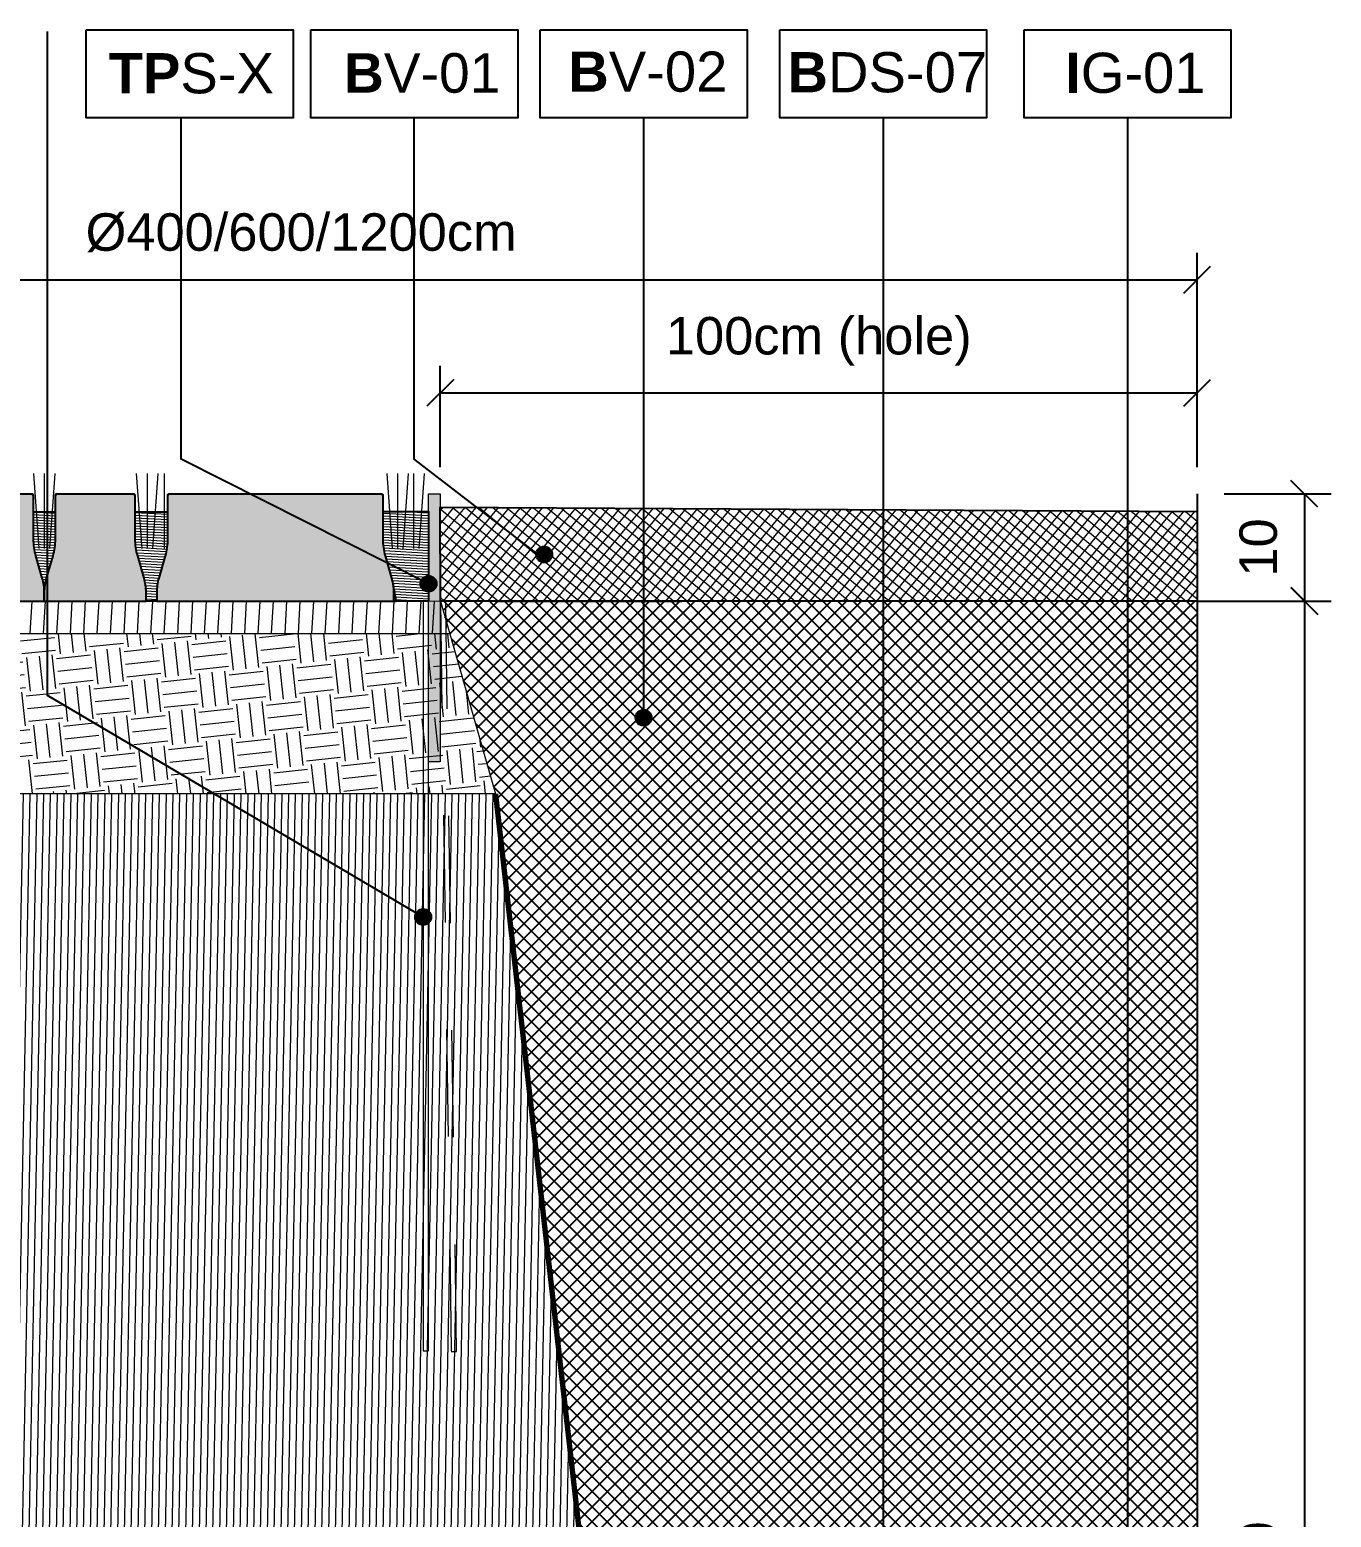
# Model space of a CAD drawing. Header units: metres. Extents: x -325 to 301, y -147 to 149.
# Drawn here: x 65.035 to 66.25, y 15.913 to 17.302 of the extents above; entities that cross this region are included whole.
import ezdxf

# ---------------------------------------------------------------- set-up
doc = ezdxf.new("R2010")
doc.units = ezdxf.units.M
doc.linetypes.add('ACAD_ISO03W100', pattern=[30, 12, -18])
doc.linetypes.add('DASH_1', pattern=[0.4, 0.1, -0.3])
doc.layers.get('Defpoints').update_dxf_attribs({"lineweight": 13})
doc.layers.add('-aux', color=50, linetype='Continuous', plot=False)
doc.layers.add('0-TX-1_25', color=7, linetype='Continuous', true_color=0x3f4f7f)
for name, color, linetype in [('02-L-Geotextile', 32, 'Continuous'), ('1-L- kodolé', 7, 'Continuous'), ('1-SECCIÓ', 1, 'Continuous'), ('A-KEYPLAN_HATCH', 7, 'Continuous'), ('A_TEXT_2', 7, 'Continuous'), ('EIT_3 TR terra vegetal', 45, 'Continuous')]:
    doc.layers.add(name, color=color, linetype=linetype)
for name, color, linetype, lineweight, true_color in [('03-TR-Paviment_05_Open Joint Precast Pavements', 7, 'Continuous', 5, 0xb3b3b3), ('3- TR terra vegetal', 7, 'Continuous', 0, 0xbea68e), ('3-TR sorra granitica', 7, 'Continuous', 0, 0xf2dac9)]:
    doc.layers.add(name, color=color, linetype=linetype, lineweight=lineweight, true_color=true_color)
for name, color, linetype, lineweight in [('1-CM', 7, 'Continuous', 0), ('1-L-GESPA', 64, 'Continuous', 0), ('2-metall', 5, 'Continuous', 0), ('3-TR Seleccionat', 44, 'Continuous', 0), ('3-TR Tot-u', 37, 'Continuous', 0), ('3-TR-recebo', 252, 'Continuous', 0)]:
    doc.layers.add(name, color=color, linetype=linetype, lineweight=lineweight)
doc.styles.add('Arial_4', font='arial.ttf', dxfattribs={"height": 1.8})
doc.styles.get("Standard").update_dxf_attribs({"font": 'arial.ttf'})
doc.dimstyles.new('ISO-25', dxfattribs={"dimtxt": 0.1, "dimasz": 0.1, "dimexe": 0.1, "dimexo": 0.1, "dimgap": 0.1, "dimtad": 1, "dimdec": 0, "dimlfac": 100, "dimzin": 9, "dimtxsty": 'Standard', "dimblk": 'OBLIQUE', "dimcen": 0.1, "dimadec": 0, "dimazin": 0, "dimtfac": 1, "dimtdec": 0, "dimtmove": 0, "dimatfit": 3, "dimldrblk": 'OBLIQUE', "dimfxl": 1, "dimarcsym": 0})
pattern_1 = [(356.7506083412253, (115.2119978481984, -9.865217938672465), (0.0001417054676983827, 0.002495980681099989), [])]

# ---------------------------------------------------------------- blocks, each defined once
blk = doc.blocks.new('_Oblique')
at = {"color": 0, "lineweight": -2}
blk.add_line((-0.499999999995058, -0.4999999998130015), (0.500000000028669, 0.500000000163238), dxfattribs=at)
blk = doc.blocks.new('*D1383')
at = {"layer": '0-TX-1_25', "color": 0, "lineweight": -2, "transparency": 16777216}
for p, q in [((66.14962449542475, 16.86848977604487), (66.24960769288165, 16.86848977604487)), ((66.22460769288165, 16.86848977604487), (66.22460769288165, 16.76848948691453)), ((66.12460769288165, 16.76848948691453), (66.24960769288165, 16.76848948691453))]:
    blk.add_line(p, q, dxfattribs=at)
at = {"layer": 'Defpoints', "color": 0, "transparency": 16777216}
for p in [(66.12462449542474, 16.86848977604487), (65.4698488716235, 16.76848948691453), (66.22460769288165, 16.76848948691453)]:
    blk.add_point(p, dxfattribs=at)
at = {"layer": '0-TX-1_25', "color": 0, "lineweight": -2, "transparency": 16777216, "xscale": 0.025, "yscale": 0.025, "zscale": 0.025}
for p, rotation in [((66.22460769288165, 16.86848977604487), 90), ((66.22460769288165, 16.76848948691453), 270)]:
    blk.add_blockref('_Oblique', p, dxfattribs=dict(at, rotation=rotation))
at = {"layer": '0-TX-1_25', "color": 0, "transparency": 16777216, "insert": (66.18173763831138, 16.81848963147968), "char_height": 0.035, "attachment_point": 5, "rotation": 90}
blk.add_mtext('10', dxfattribs=at)
blk = doc.blocks.new('*D1377')
at = {"layer": '0-TX-1_25', "color": 0, "lineweight": -2, "transparency": 16777216}
for p, q in [((66.14968644550362, 16.76851358359271), (66.24966964284826, 16.76851358359271)), ((66.22466964284826, 16.76851358359271), (66.22466964284826, 14.96851387272304)), ((66.14968644539115, 14.96851387272304), (66.24966964284826, 14.96851387272304))]:
    blk.add_line(p, q, dxfattribs=at)
at = {"layer": 'Defpoints', "color": 0, "transparency": 16777216}
for p in [(66.12468644550361, 16.76851358359271), (66.12468644539115, 14.96851387272304), (66.22466964284826, 14.96851387272304)]:
    blk.add_point(p, dxfattribs=at)
at = {"layer": '0-TX-1_25', "color": 0, "lineweight": -2, "transparency": 16777216, "xscale": 0.025, "yscale": 0.025, "zscale": 0.025}
for p, rotation in [((66.22466964284826, 16.76851358359271), 90), ((66.22466964284826, 14.96851387272304), 270)]:
    blk.add_blockref('_Oblique', p, dxfattribs=dict(at, rotation=rotation))
at = {"layer": '0-TX-1_25', "color": 0, "transparency": 16777216, "insert": (66.18179958827798, 15.86851372815785), "char_height": 0.035, "attachment_point": 5, "rotation": 90}
blk.add_mtext('180', dxfattribs=at)
blk = doc.blocks.new('hatch keyplan 2')
at = {"layer": 'A-KEYPLAN_HATCH'}
blk.add_lwpolyline([(0, 0.005476596624248486), (0.012874798693294, 0.005476596623793739), (0.012874798693294, -2.273736754432321e-13), (0, 0)], close=True, dxfattribs=at)
blk = doc.blocks.new('hatch keyplan')
at = {"layer": 'A-KEYPLAN_HATCH'}
blk.add_blockref('hatch keyplan 2', (1.430579833341536, 0.8521467901477053), dxfattribs=at)
blk = doc.blocks.new('IG01')
at = {"layer": 'A-KEYPLAN_HATCH', "xscale": 10, "yscale": 10, "zscale": 10}
blk.add_blockref('hatch keyplan', (-14.30579833341537, -8.521467901477052), dxfattribs=at)
at = {"layer": 'A_TEXT_2', "insert": (-0.007977307986635651, 0.04045896306516727), "char_height": 0.025, "attachment_point": 1}
blk.add_mtext_dynamic_manual_height_columns('\\pi0.03354;{\\fArial|b1|i0|c0|p34;I}G-01', width=0.1456192034901793, gutter_width=0.15, heights=[0], dxfattribs=at)
blk = doc.blocks.new('B-V02')
at = {"layer": 'A-KEYPLAN_HATCH'}
blk.add_blockref('hatch keyplan', (-1.430579833341536, -0.8521467901477053), dxfattribs=at)
at = {"layer": 'A_TEXT_2', "insert": (-0.000797730798460905, 0.004122186061006561), "char_height": 0.0025, "attachment_point": 1}
blk.add_mtext_dynamic_manual_height_columns('\\pi0.00255;{\\fArial|b1|i0|c0|p34;B}V-02', width=0.01456192034901793, gutter_width=0.015, heights=[0], dxfattribs=at)
blk = doc.blocks.new('B-V01')
at = {"layer": 'A-KEYPLAN_HATCH'}
blk.add_blockref('hatch keyplan', (-1.430579833437449, -0.8521467901477053), dxfattribs=at)
at = {"layer": 'A_TEXT_2', "lineweight": 211, "insert": (-0.0007911714825610261, 0.004018987603517488), "char_height": 0.002458832335329342, "attachment_point": 1, "line_spacing_factor": 0.9385317878468563, "style": 'Arial_4'}
blk.add_mtext_dynamic_manual_height_columns('\\pi0.00285;{\\fArial|b1|i0|c0|p34;B}V-01', width=0.01456192034901793, gutter_width=0.015, heights=[0], dxfattribs=at)
blk = doc.blocks.new('POINT')
at = {"layer": '0-TX-1_25'}
h = blk.add_hatch(dxfattribs=at)
h.set_pattern_fill('ANGLE', color=256)
h.set_pattern_definition([(0, (-83.74681484067048, -12.72584030761209), (0, 6.985), [5.08, -1.905]), (90, (-83.74681484067048, -12.72584030761209), (-6.985, 4.277078946022131e-16), [5.08, -1.905])])
edge = h.paths.add_edge_path()
edge.add_arc((0, 0), 0.0075, 0, 360)
h = blk.add_hatch(color=256, dxfattribs=at)
h.dxf.hatch_style = 1
edge = h.paths.add_edge_path()
edge.add_arc((0, 0), 0.0075, 0, 360)
blk.add_circle((0, 0), 0.0075, dxfattribs=at)
blk = doc.blocks.new('*D2143')
at = {"layer": '0-TX-1_25', "color": 0, "lineweight": -2, "transparency": 16777216}
for p, q in [((65.41824426365069, 16.89348958430307), (65.41824426365069, 16.98795874827205)), ((66.12462224117925, 16.89351692064908), (66.12462224117925, 16.98795874827205)), ((65.41824426365069, 16.96295874827205), (66.12462224117925, 16.96295874827205))]:
    blk.add_line(p, q, dxfattribs=at)
at = {"layer": 'Defpoints', "color": 0, "transparency": 16777216}
for p in [(66.12462224117925, 16.96295874827205), (65.41824426365069, 16.86848958430307), (66.12462224117925, 16.86851692064908)]:
    blk.add_point(p, dxfattribs=at)
at = {"layer": '0-TX-1_25', "color": 0, "lineweight": -2, "transparency": 16777216, "xscale": 0.025, "yscale": 0.025, "zscale": 0.025, "rotation": 180}
blk.add_blockref('_Oblique', (65.41824426365069, 16.96295874827205), dxfattribs=at)
at = {"layer": '0-TX-1_25', "color": 0, "lineweight": -2, "transparency": 16777216, "xscale": 0.025, "yscale": 0.025, "zscale": 0.025}
blk.add_blockref('_Oblique', (66.12462224117925, 16.96295874827205), dxfattribs=at)
at = {"layer": '0-TX-1_25', "color": 0, "transparency": 16777216, "insert": (65.77143325241497, 17.01090213162812), "char_height": 0.035, "attachment_point": 5}
blk.add_mtext('100cm (hole)', dxfattribs=at)
blk = doc.blocks.new('*D2144')
at = {"layer": '0-TX-1_25', "color": 0, "lineweight": -2, "transparency": 16777216}
for p, q in [((64.19028158509401, 16.96846977362901), (64.19028158509401, 17.09346977362901)), ((66.12462449542471, 16.96846977362901), (66.12462449542471, 17.09346977362901)), ((64.19028158509401, 17.06846977362902), (66.12462449542471, 17.06846977362902))]:
    blk.add_line(p, q, dxfattribs=at)
at = {"layer": 'Defpoints', "color": 0, "transparency": 16777216}
for p in [(66.12462449542471, 17.06846977362902), (64.19028158509401, 16.86783405778587), (66.12462449542471, 16.86848977604487)]:
    blk.add_point(p, dxfattribs=at)
at = {"layer": '0-TX-1_25', "color": 0, "lineweight": -2, "transparency": 16777216, "xscale": 0.025, "yscale": 0.025, "zscale": 0.025, "rotation": 180}
blk.add_blockref('_Oblique', (64.19028158509401, 17.06846977362902), dxfattribs=at)
at = {"layer": '0-TX-1_25', "color": 0, "lineweight": -2, "transparency": 16777216, "xscale": 0.025, "yscale": 0.025, "zscale": 0.025}
blk.add_blockref('_Oblique', (66.12462449542471, 17.06846977362902), dxfattribs=at)
at = {"layer": '0-TX-1_25', "color": 0, "transparency": 16777216, "insert": (65.2883571088239, 17.11231868222383), "char_height": 0.035, "attachment_point": 5}
blk.add_mtext('%%C400/600/1200cm', dxfattribs=at)
blk = doc.blocks.new('B-DS07')
at = {"layer": 'A-KEYPLAN_HATCH'}
blk.add_blockref('hatch keyplan', (-1.430579833341536, -0.8521467901477053), dxfattribs=at)
at = {"layer": 'A_TEXT_2', "insert": (-0.0007977306934924266, 0.004083503112212838), "char_height": 0.0025, "attachment_point": 1}
blk.add_mtext_dynamic_manual_height_columns('\\pi0.00128;{\\fArial|b1|i0|c0|p34;B}DS-07', width=0.01456192034901793, gutter_width=0.015, heights=[0], dxfattribs=at)

msp = doc.modelspace()

# ---------------------------------------------------------------- hatches: boundary and pattern name
at = {"layer": '03-TR-Paviment_05_Open Joint Precast Pavements'}
h = msp.add_hatch(color=256, dxfattribs=at)
h.dxf.hatch_style = 1
edge = h.paths.add_edge_path()
edge.add_line((65.0486859739272, 16.76830608141091), (65.04868389974247, 16.77650185996912))
edge.add_arc((65.0002663420285, 16.77648961269604), 0.04841755926295555, 0.01449302847969837, 16.01351215486758)
edge.add_line((65.04680513852973, 16.78984627639616), (65.0408532507029, 16.81058450620071))
edge.add_arc((65.09578044073639, 16.82634864772547), 0.05714459172125028, 180.0144965317538, 196.0135156580373, ccw=False)
edge.add_line((65.0386358508442, 16.82633418944623), (65.03862544474566, 16.86745946239301))
edge.add_line((65.03862544474566, 16.86745946239301), (65.0378282396321, 16.8674592611476))
edge.add_line((65.0378282396321, 16.8674592611476), (65.03782802606167, 16.86830333693075))
edge.add_line((65.03782802606167, 16.86830333693075), (64.89200215946282, 16.86826644105449))
edge.add_line((64.89200215946282, 16.86826644105449), (64.89200237396528, 16.86742236247761))
edge.add_line((64.89200237396528, 16.86742236247761), (64.89120516838501, 16.86742216542302))
edge.add_line((64.89120516838501, 16.86742216542302), (64.89121557448438, 16.82629688921662))
edge.add_arc((64.83407098767258, 16.82628243184751), 0.05714458864063233, -15.984523506289804, 0.014495619992999309, ccw=False)
edge.add_line((64.889006144502, 16.81054608681339), (64.88306475286022, 16.78980484308101))
edge.add_arc((64.92961029539157, 16.7764717294614), 0.04841755310144361, 164.0154771016147, 180.0144962280055)
edge.add_line((64.88119274383979, 16.77645947948614), (64.88119481709272, 16.76826370279035))
edge.add_line((64.88119481709272, 16.76826370279035), (65.0486859739272, 16.76830608141091))
h = msp.add_hatch(color=256, dxfattribs=at)
h.dxf.hatch_style = 1
edge = h.paths.add_edge_path()
edge.add_line((65.1436490562613, 16.76833010178805), (65.1436469825421, 16.77652588081202))
edge.add_arc((65.09522942224173, 16.776513627144), 0.04841756185096326, 0.014500595268324, 16.01351972165592)
edge.add_line((65.1417682194666, 16.78987029770423), (65.13581633210556, 16.81060852704323))
edge.add_arc((65.19074351905901, 16.82637266644481), 0.05714458817501283, 180.0144953374931, 196.0135144637736, ccw=False)
edge.add_line((65.13359893271276, 16.82635820935758), (65.13358852661398, 16.8674834832357))
edge.add_line((65.13358852661398, 16.8674834832357), (65.13279132150019, 16.86748328292158))
edge.add_line((65.13279132150019, 16.86748328292158), (65.13279110839564, 16.86832735777352))
edge.add_line((65.13279110839564, 16.86832735777352), (65.05949331629918, 16.86830881222448))
edge.add_line((65.05949331629918, 16.86830881222448), (65.05949352986997, 16.86746473504438))
edge.add_line((65.05949352986997, 16.86746473504438), (65.05869632429017, 16.86746453612714))
edge.add_line((65.05869632429017, 16.86746453612714), (65.05870672945775, 16.82633926178315))
edge.add_arc((65.00156213814225, 16.82632480040089), 0.05714459314535171, -15.98451948366369, 0.01449964261689729, ccw=False)
edge.add_line((65.05649730040705, 16.81058845798316), (65.05055590829936, 16.78984721518199))
edge.add_arc((65.09710145460929, 16.77651410441124), 0.04841755594941651, 164.0154815738612, 180.0145007002523)
edge.add_line((65.04868390021049, 16.776501850656), (65.04868597392921, 16.76830607349468))
edge.add_line((65.04868597392921, 16.76830607349468), (65.1436490562613, 16.76833010178805))
h = msp.add_hatch(color=256, dxfattribs=at)
h.dxf.hatch_style = 1
edge = h.paths.add_edge_path()
edge.add_line((65.37488578748027, 16.76838860018094), (65.37488371515819, 16.7765843787396))
edge.add_arc((65.32646615863631, 16.77657212792036), 0.04841755807176097, 0.01449722525090873, 16.01351635164343)
edge.add_line((65.37300495301423, 16.78992879470073), (65.36705306472174, 16.81066702450515))
edge.add_arc((65.42198025498863, 16.82643116437316), 0.05714459148854088, 180.0144948705215, 196.0135139968075, ccw=False)
edge.add_line((65.36483566532873, 16.82641670775082), (65.36482525969585, 16.86754198069772))
edge.add_line((65.36482525969585, 16.86754198069772), (65.36402805411663, 16.86754177945218))
edge.add_line((65.36402805411663, 16.86754177945218), (65.36402784054584, 16.8683858566323))
edge.add_line((65.36402784054584, 16.8683858566323), (65.16445639762445, 16.868335360967))
edge.add_line((65.16445639762445, 16.868335360967), (65.16445661166117, 16.86749128285568))
edge.add_line((65.16445661166117, 16.86749128285568), (65.16365940654688, 16.86749108440422))
edge.add_line((65.16365940654688, 16.86749108440422), (65.16366981124892, 16.82636580959445))
edge.add_arc((65.10652522348, 16.82635134702188), 0.05714458959906427, -15.984518289300127, 0.01450083698148319, ccw=False)
edge.add_line((65.16146038266366, 16.81061500672587), (65.15551899009043, 16.78987376345893))
edge.add_arc((65.20206453142974, 16.77654065338537), 0.04841755097899283, 164.0154807472067, 180.0144998735955)
edge.add_line((65.15364698200119, 16.77652840032995), (65.15364905525449, 16.76833262223718))
edge.add_line((65.15364905525449, 16.76833262223718), (65.37488578748027, 16.76838860018094))
at = {"layer": '2-metall'}
h = msp.add_hatch(color=256, dxfattribs=at)
h.dxf.hatch_style = 1
h.paths.add_polyline_path([(65.40724426330284, 16.86848958430307), (65.41824426365069, 16.86848958430307), (65.41824426365069, 16.618489584182), (65.4072442614402, 16.61848958476409), (65.4072442614402, 16.74848958419132)])
at = {"layer": '3- TR terra vegetal'}
h = msp.add_hatch(dxfattribs=at)
h.set_pattern_fill('_USER', color=256, scale=0.002499999999999998, angle=-38.89586389563746, style=0, pattern_type=0)
h.set_pattern_definition([(356.7506083412253, (74.48407954961185, 10.06291834422345), (0.0001417054676983827, 0.002495980681099989), [])])
edge = h.paths.add_edge_path()
edge.add_line((65.04868597620893, 16.76830258476079), (65.0486839024901, 16.77649836238777))
edge.add_arc((65.00026634785658, 16.77648611299278), 0.04841755618303388, 0.01449554040360259, 16.01351466651766)
edge.add_line((65.0468051408119, 16.78984277788336), (65.04085325438125, 16.81058101094789))
edge.add_arc((65.09578044418183, 16.82634515412946), 0.05714459195442911, 180.0144981929823, 196.0135173192024, ccw=False)
edge.add_line((65.03863585405688, 16.82633069419332), (65.03862938706489, 16.85189330198986))
edge.add_line((65.03862938706489, 16.85189330198986), (65.05870026521158, 16.85189837898324))
edge.add_line((65.05870026521158, 16.85189837898324), (65.0587067322036, 16.82633577118671))
edge.add_arc((65.00156214065503, 16.82632131146121), 0.05714459337800469, -15.984521144904988, 0.014497981409192562, ccw=False)
edge.add_line((65.05649730268722, 16.81058496738662), (65.05055591057933, 16.78984372551676))
edge.add_arc((65.0971014429378, 16.77651061163463), 0.04841754339417328, 164.0154734879096, 180.0144926141246)
edge.add_line((65.04868390109252, 16.77649836471572), (65.04868597527782, 16.76830258382923))
h = msp.add_hatch(dxfattribs=at)
h.set_pattern_fill('_USER', color=256, scale=0.002499999999999998, angle=-38.89586389563746, style=0, pattern_type=0)
h.set_pattern_definition(pattern_1)
edge = h.paths.add_edge_path()
edge.add_line((65.15364905660006, 16.76832914467892), (65.14364905854076, 16.76832661398545))
edge.add_line((65.14364905854076, 16.76832661398545), (65.14364698435593, 16.77652239300932))
edge.add_arc((65.09522943303604, 16.77651014314953), 0.04841755286952132, 0.01449609141845838, 16.01351521753318)
edge.add_line((65.14176822267797, 16.7898668075736), (65.13581633671298, 16.81060504063822))
edge.add_arc((65.19074352011998, 16.82636918123004), 0.0571445850945229, 180.0144974655581, 196.013516591775, ccw=False)
edge.add_line((65.13359893685475, 16.82635472202114), (65.13359246893143, 16.85191732981744))
edge.add_line((65.13359246893143, 16.85191732981744), (65.16366334606886, 16.85192493703883))
edge.add_line((65.16366334606886, 16.85192493703883), (65.16366981306062, 16.82636233017365))
edge.add_arc((65.10652522316866, 16.82634787068133), 0.05714459172132956, -15.984521378270017, 0.014497748040923852, ccw=False)
edge.add_line((65.16146038354414, 16.8106115268392), (65.15551899097034, 16.78987028590056))
edge.add_arc((65.20206453065337, 16.7765371760593), 0.04841754932278709, 164.0154804717324, 180.0144995979491)
edge.add_line((65.15364698288097, 16.77652492323723), (65.15364905660006, 16.76832914467892))
edge.add_line((65.15364905660006, 16.76832914467892), (65.14364905854076, 16.76832661398545))
h = msp.add_hatch(dxfattribs=at)
h.set_pattern_fill('_USER', color=256, scale=0.002499999999999998, angle=-38.89586389563746, style=0, pattern_type=0)
h.set_pattern_definition(pattern_1)
edge = h.paths.add_edge_path()
edge.add_line((65.37488579115416, 16.76838512262326), (65.37705240858553, 16.76846045050525))
edge.add_arc((65.0570258088893, 16.71922969922669), 0.3237911230787166, 8.745443405829109, 12.61138185694638)
edge.add_line((65.37300495575725, 16.78992531528017), (65.36705306932649, 16.81066354881035))
edge.add_arc((65.4219802577037, 16.82642769010199), 0.05714459006491956, 180.014496765268, 196.0135158914846, ccw=False)
edge.add_line((65.3648356694679, 16.82641323159027), (65.36482920107913, 16.85197583845512))
edge.add_line((65.36482920107913, 16.85197583845512), (65.4072410288866, 16.85198091510159))
edge.add_line((65.4072410288866, 16.85198091510159), (65.40724749680982, 16.82641830777098))
edge.add_line((65.40724749680982, 16.82641830777098), (65.40722811522042, 16.76848976761286))
edge.add_line((65.40722811522042, 16.76848976761286), (65.38924689097838, 16.76846426621083))
edge.add_line((65.38924689097838, 16.76846426621083), (65.37705240718809, 16.76846045236753))
edge.add_line((65.37705240718809, 16.76846045236753), (65.37488579022295, 16.76838512215735))
at = {"layer": '3-TR Seleccionat'}
h = msp.add_hatch(dxfattribs=at)
h.set_pattern_fill('ANSI31', color=256, scale=0.002, angle=223.8682194563586, style=0)
h.set_pattern_definition([(268.8682194563586, (428200.45517159, -659405.297450917), (-0.006348761178338337, 0.0001254252782496586), [])])
h.paths.add_polyline_path([(63.24378730108604, 16.38864139983551), (63.24378730108604, 14.51848977604487), (66.12462449542471, 14.51848977604487), (66.12462449542471, 14.76848977604487), (65.67629045805346, 14.76848977604487), (65.46984887162348, 16.58848927605712), (64.18579947419461, 16.58848927605713), (64.18564599951488, 16.38905076870378)])
at = {"layer": '3-TR sorra granitica'}
h = msp.add_hatch(dxfattribs=at)
h.set_pattern_fill('LINE', color=256, scale=0.09999999999999998, angle=51.10413610436253, style=0)
h.set_pattern_definition([(86.75060834311068, (99.8233764634954, 223.2750706917755), (-0.01247990340552328, 0.0007085273380812319), [])])
h.paths.add_polyline_path([(64.19570841280895, 16.73809043245068), (64.1962932228926, 16.76769227673314), (64.21610614984573, 16.73809559343542), (65.42697686907206, 16.7380956370269), (65.41824426365069, 16.76847333961248), (64.18954250442765, 16.76808887358888), (64.18955009460092, 16.73808887428829)])
at = {"layer": '3-TR Tot-u'}
h = msp.add_hatch(dxfattribs=at)
h.set_pattern_fill('EARTH', color=256, scale=0.005, angle=-84.07414778341365)
h.set_pattern_definition([(275.9258522165863, (0.3675376694658468, -62.99837885617912), (0.03485825126725671, -0.02830242601949161), [0.03175, -0.03175]), (275.9258522165863, (0.3793802964571142, -62.99714963894516), (0.03485825126725671, -0.02830242601949161), [0.03175, -0.03175]), (275.9258522165863, (0.3912229234483746, -62.9959204217112), (0.03485825126725671, -0.02830242601949161), [0.03175, -0.03175]), (5.925852216586344, (0.3955802048567847, -62.99945822496365), (0.02830242601949161, 0.03485825126725671), [0.03174999999999996, -0.03174999999999996]), (5.925852216586344, (0.3968094220907403, -63.0113008519549), (0.02830242601949161, 0.03485825126725671), [0.03174999999999996, -0.03174999999999996]), (5.925852216586344, (0.398038639324696, -63.02314347894617), (0.02830242601949161, 0.03485825126725671), [0.03174999999999996, -0.03174999999999996])])
h.paths.add_polyline_path([(64.18716781523982, 16.53783138054538), (64.18294225816571, 16.53791486008647), (64.1829408241772, 16.53783293287904)])
h.paths.add_polyline_path([(64.19570841346497, 16.58848927605713), (64.24436759000564, 16.58848927605713), (65.35563963472788, 16.58848927605712), (65.46984887162348, 16.58848927605714), (65.42697686907205, 16.7380956370269), (64.19570841346497, 16.73809043267843)])
at = {"layer": '3-TR-recebo'}
h = msp.add_hatch(dxfattribs=at)
h.set_pattern_fill('_USER', color=256, scale=0.007999999999999995, angle=230.5314970636029, style=0, double=1, pattern_type=0)
h.set_pattern_definition([(230.5314970636029, (37.97060632821491, -80.81803818337364), (0.006175793091558674, -0.005085231527694297), []), (320.5314970636029, (37.97060632821491, -80.81803818337364), (0.005085231527694297, 0.006175793091558674), [])])
h.paths.add_polyline_path([(65.46984887255456, 16.76848948784607), (65.6436069262066, 16.76845637355861), (65.46984887162347, 16.76848948691452), (65.41827166895924, 16.76847334818772), (65.41824426365069, 16.8560570324662), (66.12462287867672, 16.8520438275747), (66.12462611217272, 16.76848948691452), (65.64360692480902, 16.76845637588657)])
at = {"layer": 'EIT_3 TR terra vegetal'}
h = msp.add_hatch(dxfattribs=at)
h.set_pattern_fill('_USER', color=256, scale=0.01, angle=45.00000000000005, style=0, double=1, pattern_type=0)
h.set_pattern_definition([(45.00000000000005, (-3.821402922045976, -63.23048839729024), (-0.007071067811865481, 0.007071067811865469), []), (135.0000000000001, (-3.821402922045976, -63.23048839729024), (-0.00707106781186547, -0.007071067811865481), [])])
h.paths.add_polyline_path([(65.65360456320253, 14.96848977604488), (65.46984887162347, 16.58848927605712), (65.41827166895924, 16.76847334818772), (66.12462449542471, 16.76848948691452), (66.12462449542471, 14.96848977604488)])

# ---------------------------------------------------------------- linework, layer by layer
at = {"layer": '-aux'}
for points in [[(65.04868597527782, 16.76830258382923), (65.04868597620893, 16.76830258476079), (65.0486839024901, 16.77649836238777, 0.06992251114754273), (65.0468051408119, 16.78984277788336), (65.04085325438125, 16.81058101094789, -0.06992251114800961), (65.03863585405688, 16.82633069419332), (65.03862938706489, 16.85189330198986), (65.05870026521158, 16.85189837898324), (65.0587067322036, 16.82633577118671, -0.0699225111484148), (65.05649730268722, 16.81058496738662), (65.05055591057933, 16.78984372551676, 0.06992251114798485), (65.04868390109252, 16.77649836471572), (65.04868597527782, 16.76830258382923), (65.04868597620893, 16.76830258476079)], [(65.15364905660006, 16.76832914467892), (65.14364905854076, 16.76832661398545), (65.14364698435593, 16.77652239300932, 0.06992251114754273), (65.14176822267797, 16.7898668075736), (65.13581633671298, 16.81060504063822, -0.06992251114800961), (65.13359893685475, 16.82635472202114), (65.13359246893143, 16.85191732981744), (65.16366334606886, 16.85192493703883), (65.16366981306062, 16.82636233017365, -0.0699225111484148), (65.16146038354414, 16.8106115268392), (65.15551899097034, 16.78987028590056, 0.06992251114798485), (65.15364698288097, 16.77652492323723), (65.15364905660006, 16.76832914467892), (65.14364905854076, 16.76832661398545)], [(65.37488579022295, 16.76838512215735), (65.37488579115416, 16.76838512262326), (65.37705240858553, 16.76846045050525, 0.016869938755448), (65.37300495575725, 16.78992531528017), (65.36705306932649, 16.81066354881035, -0.06992251114800961), (65.3648356694679, 16.82641323159027), (65.36482920107913, 16.85197583845512), (65.4072410288866, 16.85198091510159), (65.40724749680982, 16.82641830777098), (65.40722811522042, 16.76848976761286), (65.38924689097838, 16.76846426621083), (65.37705240718809, 16.76846045236753), (65.37488579022295, 16.76838512215735), (65.37488579115416, 16.76838512262326)]]:
    msp.add_lwpolyline(points, format="xyb", dxfattribs=at)
msp.add_lwpolyline([(65.46984887162347, 16.76848948691452), (65.46984887255456, 16.76848948784607), (65.6436069262066, 16.76845637355861), (65.46984887162347, 16.76848948691452), (65.41827166895924, 16.76847334818772), (65.41824426365069, 16.8560570324662), (66.12462287867672, 16.8520438275747), (66.12462611217272, 16.76848948691452), (65.64360692480902, 16.76845637588657), (65.46984887162347, 16.76848948691452), (65.46984887255456, 16.76848948784607)], dxfattribs=at)
at = {"layer": '0-TX-1_25'}
for points in [[(65.05144204333988, 17.30011554387306), (65.05144204333988, 16.68074811453903), (65.40722800551421, 16.47055325425811)], [(65.40724426200084, 16.78460939525467), (65.17627057877179, 16.90093318834668), (65.17627057877179, 17.21967139159479)], [(65.50965247606554, 16.81197220775043), (65.39397889452984, 16.90093318834668), (65.39397889452984, 17.21967139159479)], [(65.60791320066538, 17.21967139160161), (65.60791320066538, 16.65950146504925)], [(65.8315051893013, 17.21967139161531), (65.8315051893013, 14.87879875715167)], [(66.05955257952276, 17.21967139160843), (66.05955348421273, 14.96848977604488)]]:
    msp.add_lwpolyline(points, dxfattribs=at)
at = {"layer": '02-L-Geotextile', "linetype": 'ACAD_ISO03W100', "ltscale": 0.002, "const_width": 0.005, "elevation": 7.365003276565917e-10}
msp.add_lwpolyline([(65.46984887162348, 16.58848927605712), (65.65356453830208, 14.96877898887817)], dxfattribs=at)
at = {"layer": '1-CM'}
for p, q in [((64.21610612012057, 16.73809563783905), (65.38601734907564, 16.73809563783914)), ((65.46984887162348, 16.58848927605712), (64.12915791780425, 16.58848927605713))]:
    msp.add_line(p, q, dxfattribs=at)
for points in [[(65.46984887162347, 16.76848948691452), (64.18954250442765, 16.76808887358888), (64.189550094181, 16.73808887428817), (64.21610614918878, 16.73809559441676)], [(65.40722800551421, 16.76848976761286), (65.40222800551422, 16.76848976761286), (65.40222800551422, 16.06848976761286), (65.40722800551421, 16.06848976761286), (65.40722800551421, 16.76848976761286), (65.40222800551422, 16.76848976766648)], [(65.41827166895924, 16.76847334818772), (65.46984887162348, 16.58848927605713)], [(64.21610614918878, 16.73809559441676), (65.42697686907205, 16.7380956370269)], [(65.46984887162348, 16.58848927605713), (65.35563963472788, 16.58848927604821)], [(65.46984887162348, 16.58848927605712), (65.67629045805346, 14.76848977604487)]]:
    msp.add_lwpolyline(points, dxfattribs=at)
at = {"layer": '1-CM', "linetype": 'DASH_1', "ltscale": 0.025}
msp.add_lwpolyline([(65.4232716687272, 16.7684733481341), (65.41827166872719, 16.7684733481341), (65.42847576342778, 16.06795136807489), (65.43347576342778, 16.06795136807489), (65.4232716687272, 16.7684733481341), (65.41827166872719, 16.76847334818772)], dxfattribs=at)
at = {"layer": '1-L- kodolé'}
for points in [[(65.0486859739272, 16.76830608141091), (65.04868389974247, 16.77650185996912, 0.06992251114875708), (65.04680513852973, 16.78984627639616), (65.0408532507029, 16.81058450620071, -0.0699225111482901), (65.0386358508442, 16.82633418944623), (65.03862544474566, 16.86745946239301), (65.0378282396321, 16.8674592611476), (65.03782802606167, 16.86830333693075), (64.89200215946282, 16.86826644105449), (64.89200237396528, 16.86742236247761), (64.89120516838501, 16.86742216542302), (64.89121557448438, 16.82629688921662, -0.0699225111482901), (64.889006144502, 16.81054608681339), (64.88306475286022, 16.78980484308101, 0.06992251114875708), (64.88119274383979, 16.77645947948614), (64.88119481709272, 16.76826370279035)], [(65.1436490562613, 16.76833010178805), (65.1436469825421, 16.77652588081202, 0.06992251114875708), (65.1417682194666, 16.78987029770423), (65.13581633210556, 16.81060852704323, -0.0699225111482901), (65.13359893271276, 16.82635820935758), (65.13358852661398, 16.8674834832357), (65.13279132150019, 16.86748328292158), (65.13279110839564, 16.86832735777352), (65.05949331629918, 16.86830881222448), (65.05949352986997, 16.86746473504438), (65.05869632429017, 16.86746453612714), (65.05870672945775, 16.82633926178315, -0.0699225111482901), (65.05649730040705, 16.81058845798316), (65.05055590829936, 16.78984721518199, 0.06992251114875708), (65.04868390021049, 16.776501850656), (65.04868597392921, 16.76830607349468)], [(65.37488578748027, 16.76838860018094), (65.37488371515819, 16.7765843787396, 0.06992251114875708), (65.37300495301423, 16.78992879470073), (65.36705306472174, 16.81066702450515, -0.0699225111482901), (65.36483566532873, 16.82641670775082), (65.36482525969585, 16.86754198069772), (65.36402805411663, 16.86754177945218), (65.36402784054584, 16.8683858566323), (65.16445639762445, 16.868335360967), (65.16445661166117, 16.86749128285568), (65.16365940654688, 16.86749108440422), (65.16366981124892, 16.82636580959445, -0.0699225111482901), (65.16146038266366, 16.81061500672587), (65.15551899009043, 16.78987376345893, 0.06992251114875708), (65.15364698200119, 16.77652840032995), (65.15364905525449, 16.76833262223718)]]:
    msp.add_lwpolyline(points, format="xyb", close=True, dxfattribs=at)
at = {"layer": '1-L-GESPA'}
for points in [[(65.03865583840246, 16.88741690091723), (65.04367353228413, 16.81749631245535)], [(65.04865583692765, 16.8874194306795), (65.0486735320122, 16.8174975780351)], [(65.05865583638334, 16.88742196370157), (65.05367353220674, 16.81749884035531)], [(65.13454361914084, 16.88748023402628), (65.13956131348816, 16.81755964556454)], [(65.14454361859733, 16.8874827637888), (65.14456131321612, 16.81756091160993)], [(65.15454361805288, 16.88748529727657), (65.1495613134109, 16.81756217299882)], [(65.16054361837875, 16.88748681494795), (65.16056131392911, 16.81756496183802)], [(65.36820043277552, 16.88749943971055), (65.37321812712308, 16.81757885031746)], [(65.37820043269794, 16.88750196854184), (65.3782181263855, 16.81758011589709)], [(65.3882004321536, 16.88750450156394), (65.3832181275115, 16.81758137775189)], [(65.39325358329647, 16.88750196854184), (65.39327127698404, 16.81758011589709)], [(65.40325358275213, 16.88750450156394), (65.39827127811003, 16.81758137775189)]]:
    msp.add_lwpolyline(points, dxfattribs=at)
at = {"layer": '1-SECCIÓ'}
msp.add_lwpolyline([(66.12462449542471, 16.86848977604487), (66.12462449542471, 14.51848977604487)], dxfattribs=at)
at = {"layer": '2-metall'}
msp.add_lwpolyline([(65.40724426330284, 16.86848958430307), (65.41824426365069, 16.86848958430307), (65.41824426365069, 16.618489584182), (65.4072442614402, 16.61848958476409), (65.4072442614402, 16.74848958419133), (65.4072442614402, 16.74848958419132), (65.40724426330284, 16.86848958430307), (65.41824426341786, 16.86848958430307)], dxfattribs=at)

# ---------------------------------------------------------------- block references
at = {"layer": '0-TX-1_25', "xscale": 15, "yscale": 15, "zscale": 15}
for name, p in [('B-V01', (65.29741790576882, 17.21967139159649)), ('B-V02', (65.51135221046567, 17.21967139160331)), ('B-DS07', (65.73494419910166, 17.219671391617))]:
    msp.add_blockref(name, p, dxfattribs=at)
at = {"layer": '0-TX-1_25'}
for p in [(65.51527210339646, 16.81197220775043), (65.40724426200084, 16.78460939525467), (65.60791320066538, 16.65950146504925), (65.40222800551422, 16.47350720526556)]:
    msp.add_blockref('POINT', p, dxfattribs=at)
at = {"layer": '1-CM', "xscale": 1.5, "yscale": 1.5, "zscale": 1.5}
msp.add_blockref('IG01', (65.96299158932307, 17.21967139161013), dxfattribs=at)
at = {"layer": 'A-KEYPLAN_HATCH', "xscale": 14.99999999999007, "yscale": 14.99999999999007, "zscale": 14.99999999999007}
msp.add_blockref('hatch keyplan', (43.62917961451548, 4.437469539389792), dxfattribs=at)

# ---------------------------------------------------------------- texts
at = {"layer": 'A_TEXT_2', "insert": (65.07591115120537, 17.27997361904014), "char_height": 0.03749999999997516, "attachment_point": 1}
msp.add_mtext_dynamic_manual_height_columns('\\pi0.03281;{\\fArial|b1|i0|c0|p34;TP}S-X', width=0.2184288052351243, gutter_width=0.224999999999851, heights=[0], dxfattribs=at)

# ---------------------------------------------------------------- dimensions: what is measured, and where the dimension line sits
at = {"layer": '0-TX-1_25'}
dim = msp.add_linear_dim(base=(66.12462449542471, 17.06846977362902), p1=(64.19028158509401, 16.86783405778587), p2=(66.12462449542471, 16.86848977604487), text='%%C400/600/1200cm', dimstyle='ISO-25', override={"dimtxt": 0.035, "dimasz": 0.025, "dimexe": 0.025, "dimexo": 0.025, "dimgap": 0.025, "dimblk1": 'Oblique', "dimblk2": 'Oblique', "dimsah": 1, "dimfxl": 0.1, "dimfxlon": 1, "dimarcsym": 1}, dxfattribs=at)
dim.commit()
dim.dimension.update_dxf_attribs({"geometry": '*D2144', "text_midpoint": (65.2883571088239, 17.06846977362902), "dimtype": 160})
dim = msp.add_linear_dim(base=(66.12462224117925, 16.96295874827205), p1=(65.41824426365069, 16.86848958430307), p2=(66.12462224117925, 16.86851692064908), text='100cm (hole)', dimstyle='ISO-25', override={"dimtxt": 0.035, "dimasz": 0.025, "dimexe": 0.025, "dimexo": 0.025, "dimgap": 0.025, "dimblk1": 'Oblique', "dimblk2": 'Oblique', "dimsah": 1, "dimfxl": 0.1, "dimfxlon": 1, "dimarcsym": 1}, dxfattribs=at)
dim.commit()
dim.dimension.update_dxf_attribs({"geometry": '*D2143', "text_midpoint": (65.77143325241497, 17.01090213162812)})
for base, p1, p2, picture, middle in [((66.22460769288165, 16.76848948691453), (66.12462449542471, 16.86848977604487), (65.46984887162347, 16.76848948691452), '*D1383', (66.18173763831138, 16.81848963147968)), ((66.22466964284826, 14.96851387272304), (66.12468644550358, 16.7685135835927), (66.12468644539112, 14.96851387272303), '*D1377', (66.18179958827798, 15.86851372815785))]:
    dim = msp.add_linear_dim(base=base, p1=p1, p2=p2, angle=90, dimstyle='ISO-25', override={"dimtxt": 0.035, "dimasz": 0.025, "dimexe": 0.025, "dimexo": 0.025, "dimgap": 0.025, "dimblk1": 'Oblique', "dimblk2": 'Oblique', "dimsah": 1, "dimfxl": 0.1, "dimfxlon": 1, "dimarcsym": 1}, dxfattribs=at)
    dim.commit()
    dim.dimension.update_dxf_attribs({"geometry": picture, "text_midpoint": middle})

doc.saveas('drawing.dxf')
